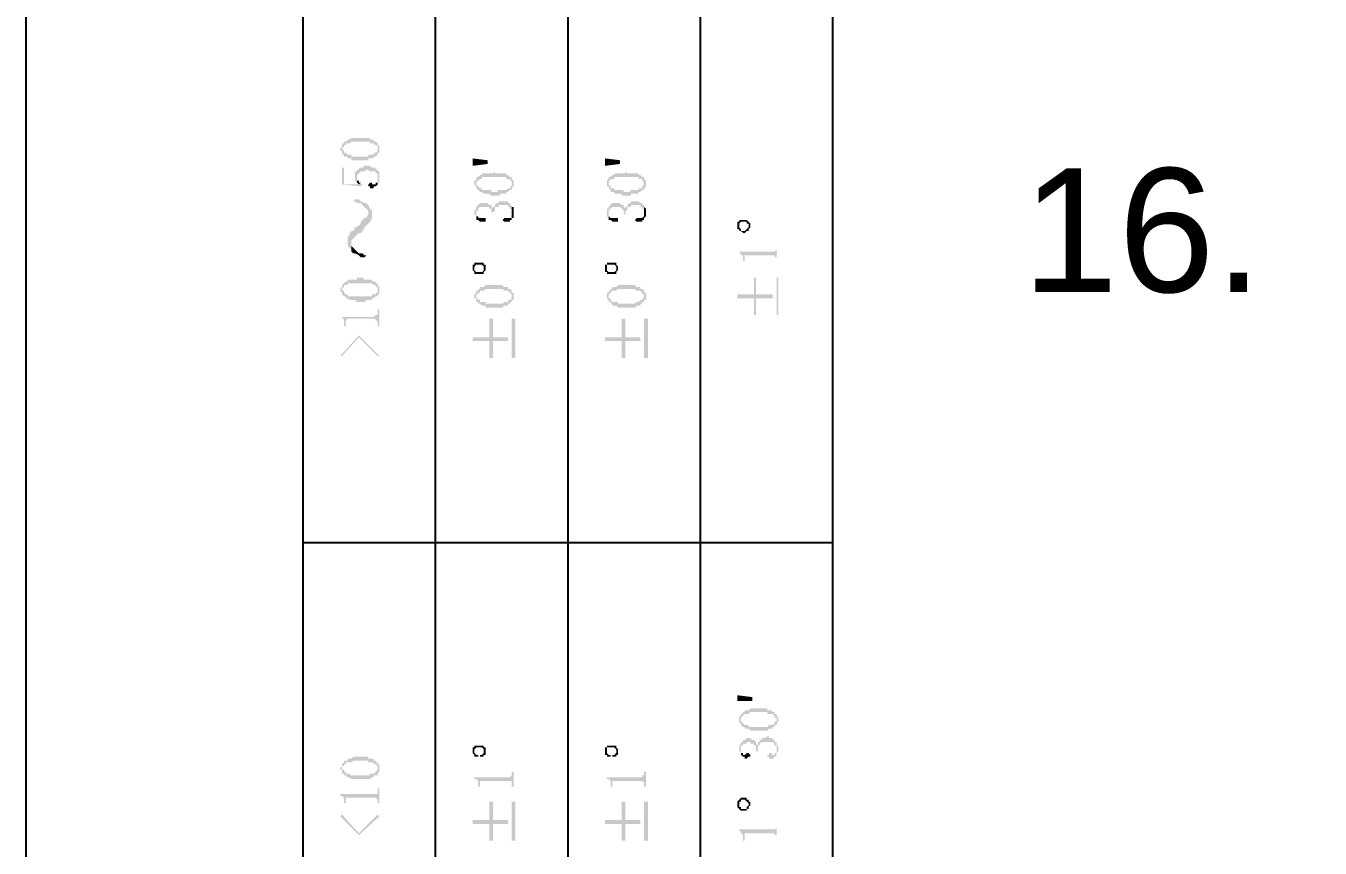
# Model space of a CAD drawing. Header units: millimetres. Extents: x 7018 to 13530, y 4187 to 5692.
# Drawn here: x 8881.97 to 8913.3, y 5631.34 to 5651.24 of the extents above; entities that cross this region are included whole.
import ezdxf

# ---------------------------------------------------------------- set-up
doc = ezdxf.new("R2010")
doc.units = ezdxf.units.MM
doc.styles.get("Standard").update_dxf_attribs({"font": 'arial.ttf'})

msp = doc.modelspace()

# ---------------------------------------------------------------- hatches: boundary and pattern name
at = {"transparency": 33554559}
for points in [[(8889.578, 5648.262), (8889.578, 5648.217), (8889.623, 5648.217), (8889.623, 5648.171), (8889.623, 5648.126), (8889.623, 5648.262), (8889.623, 5648.307), (8889.668, 5648.307), (8889.668, 5648.352), (8889.713, 5648.352), (8889.713, 5648.397), (8889.804, 5648.397), (8889.849, 5648.442), (8890.3, 5648.442), (8890.3, 5648.397), (8890.39, 5648.397), (8890.436, 5648.352), (8890.481, 5648.352), (8890.481, 5648.307), (8890.481, 5648.262), (8890.481, 5648.397), (8890.481, 5648.397), (8890.436, 5648.442), (8890.39, 5648.442), (8890.39, 5648.487), (8890.3, 5648.487), (8890.3, 5648.533), (8889.849, 5648.533), (8889.804, 5648.487), (8889.759, 5648.487), (8889.713, 5648.442), (8889.668, 5648.442), (8889.668, 5648.397), (8889.623, 5648.397), (8889.623, 5648.352), (8889.623, 5648.307), (8889.578, 5648.307)], [(8889.623, 5648.126), (8889.668, 5648.126), (8889.668, 5648.081), (8889.759, 5648.081), (8889.759, 5648.036), (8889.849, 5648.036), (8889.849, 5647.991), (8890.255, 5647.991), (8890.255, 5648.036), (8890.39, 5648.036), (8890.39, 5648.081), (8890.436, 5648.081), (8890.481, 5648.126), (8890.481, 5648.171), (8890.526, 5648.171), (8890.526, 5648.217), (8890.526, 5648.262), (8890.526, 5648.307), (8890.526, 5648.352), (8890.481, 5648.352), (8890.481, 5648.397), (8890.481, 5648.262), (8890.481, 5648.217), (8890.481, 5648.217), (8890.436, 5648.171), (8890.39, 5648.171), (8890.39, 5648.126), (8890.255, 5648.126), (8890.255, 5648.081), (8889.849, 5648.081), (8889.849, 5648.126), (8889.759, 5648.126), (8889.713, 5648.171), (8889.668, 5648.171), (8889.668, 5648.217), (8889.668, 5648.217), (8889.623, 5648.262), (8889.623, 5648.262)], [(8892.782, 5648.036), (8893.144, 5647.991), (8893.144, 5647.901), (8892.782, 5647.856)], [(8895.987, 5648.036), (8896.348, 5647.991), (8896.348, 5647.901), (8895.987, 5647.856)], [(8889.623, 5647.81), (8889.623, 5647.404), (8890.075, 5647.359), (8890.12, 5647.404), (8890.075, 5647.404), (8890.075, 5647.449), (8890.029, 5647.404), (8889.668, 5647.404), (8889.668, 5647.81)], [(8889.939, 5647.63), (8889.939, 5647.54), (8889.939, 5647.494), (8889.939, 5647.494), (8889.984, 5647.449), (8889.984, 5647.585), (8889.984, 5647.63), (8889.984, 5647.63), (8890.029, 5647.675), (8890.029, 5647.675), (8890.075, 5647.72), (8890.165, 5647.72), (8890.21, 5647.765), (8890.255, 5647.765), (8890.3, 5647.72), (8890.436, 5647.72), (8890.436, 5647.675), (8890.481, 5647.675), (8890.481, 5647.63), (8890.481, 5647.585), (8890.481, 5647.449), (8890.526, 5647.449), (8890.526, 5647.494), (8890.526, 5647.585), (8890.526, 5647.63), (8890.526, 5647.72), (8890.481, 5647.72), (8890.481, 5647.765), (8890.436, 5647.765), (8890.436, 5647.81), (8890.345, 5647.81), (8890.3, 5647.856), (8890.165, 5647.856), (8890.12, 5647.81), (8890.029, 5647.81), (8890.029, 5647.765), (8889.984, 5647.765), (8889.984, 5647.72), (8889.939, 5647.72), (8889.939, 5647.675)], [(8892.828, 5647.404), (8892.828, 5647.404), (8892.873, 5647.359), (8892.873, 5647.314), (8892.873, 5647.449), (8892.873, 5647.449), (8892.918, 5647.494), (8892.918, 5647.494), (8892.963, 5647.54), (8893.008, 5647.54), (8893.008, 5647.585), (8893.595, 5647.585), (8893.595, 5647.54), (8893.685, 5647.54), (8893.685, 5647.494), (8893.73, 5647.494), (8893.73, 5647.449), (8893.73, 5647.404), (8893.73, 5647.585), (8893.685, 5647.585), (8893.64, 5647.63), (8893.595, 5647.63), (8893.595, 5647.675), (8893.324, 5647.675), (8893.324, 5647.72), (8893.324, 5647.72), (8893.279, 5647.675), (8893.008, 5647.675), (8893.008, 5647.63), (8892.963, 5647.63), (8892.918, 5647.585), (8892.873, 5647.585), (8892.873, 5647.54), (8892.873, 5647.494), (8892.828, 5647.494), (8892.828, 5647.449)], [(8896.032, 5647.404), (8896.032, 5647.359), (8896.077, 5647.359), (8896.077, 5647.314), (8896.077, 5647.449), (8896.077, 5647.494), (8896.122, 5647.494), (8896.122, 5647.54), (8896.213, 5647.54), (8896.213, 5647.585), (8896.799, 5647.585), (8896.799, 5647.54), (8896.889, 5647.54), (8896.889, 5647.494), (8896.889, 5647.494), (8896.935, 5647.449), (8896.935, 5647.404), (8896.935, 5647.585), (8896.889, 5647.585), (8896.844, 5647.63), (8896.799, 5647.63), (8896.799, 5647.675), (8896.528, 5647.675), (8896.483, 5647.72), (8896.483, 5647.675), (8896.213, 5647.675), (8896.213, 5647.63), (8896.167, 5647.63), (8896.122, 5647.585), (8896.077, 5647.585), (8896.077, 5647.54), (8896.077, 5647.54), (8896.032, 5647.494), (8896.032, 5647.449)], [(8889.984, 5647.449), (8889.984, 5647.449), (8890.029, 5647.404), (8890.029, 5647.404), (8890.075, 5647.449), (8890.029, 5647.449), (8890.029, 5647.494), (8889.984, 5647.494), (8889.984, 5647.54), (8889.984, 5647.585)], [(8890.255, 5647.404), (8890.255, 5647.359), (8890.3, 5647.359), (8890.3, 5647.314), (8890.39, 5647.314), (8890.39, 5647.359), (8890.436, 5647.359), (8890.481, 5647.404), (8890.481, 5647.585), (8890.481, 5647.494), (8890.481, 5647.449), (8890.436, 5647.449), (8890.436, 5647.404), (8890.345, 5647.404), (8890.345, 5647.449), (8890.3, 5647.449)], [(8892.873, 5647.314), (8892.918, 5647.269), (8892.918, 5647.269), (8892.963, 5647.224), (8893.008, 5647.224), (8893.053, 5647.179), (8893.189, 5647.179), (8893.234, 5647.133), (8893.414, 5647.133), (8893.459, 5647.179), (8893.595, 5647.179), (8893.595, 5647.224), (8893.64, 5647.224), (8893.685, 5647.269), (8893.73, 5647.269), (8893.73, 5647.314), (8893.73, 5647.314), (8893.775, 5647.359), (8893.775, 5647.404), (8893.775, 5647.449), (8893.775, 5647.494), (8893.775, 5647.494), (8893.73, 5647.54), (8893.73, 5647.404), (8893.73, 5647.359), (8893.685, 5647.359), (8893.685, 5647.314), (8893.64, 5647.314), (8893.595, 5647.269), (8893.414, 5647.269), (8893.369, 5647.224), (8893.234, 5647.224), (8893.234, 5647.269), (8893.008, 5647.269), (8893.008, 5647.314), (8892.963, 5647.314), (8892.918, 5647.359), (8892.918, 5647.359), (8892.873, 5647.404), (8892.873, 5647.404)], [(8896.077, 5647.314), (8896.122, 5647.269), (8896.122, 5647.224), (8896.213, 5647.224), (8896.213, 5647.179), (8896.393, 5647.179), (8896.393, 5647.133), (8896.619, 5647.133), (8896.619, 5647.179), (8896.799, 5647.179), (8896.799, 5647.224), (8896.844, 5647.224), (8896.889, 5647.269), (8896.935, 5647.269), (8896.935, 5647.314), (8896.935, 5647.314), (8896.98, 5647.359), (8896.98, 5647.404), (8896.98, 5647.449), (8896.98, 5647.494), (8896.98, 5647.494), (8896.935, 5647.54), (8896.935, 5647.404), (8896.935, 5647.404), (8896.889, 5647.359), (8896.889, 5647.314), (8896.799, 5647.314), (8896.799, 5647.269), (8896.619, 5647.269), (8896.574, 5647.224), (8896.438, 5647.224), (8896.438, 5647.269), (8896.213, 5647.269), (8896.213, 5647.314), (8896.122, 5647.314), (8896.122, 5647.359), (8896.122, 5647.359), (8896.077, 5647.404), (8896.077, 5647.404)], [(8889.894, 5646.998), (8889.939, 5646.998), (8889.984, 5646.953), (8890.075, 5646.953), (8890.12, 5646.908), (8890.165, 5646.863), (8890.165, 5646.863), (8890.21, 5646.817), (8890.255, 5646.772), (8890.255, 5646.456), (8890.255, 5646.456), (8890.3, 5646.502), (8890.345, 5646.592), (8890.345, 5646.772), (8890.3, 5646.817), (8890.255, 5646.908), (8890.255, 5646.908), (8890.21, 5646.953), (8890.165, 5646.953), (8890.075, 5646.998), (8890.029, 5647.043), (8889.939, 5647.043)], [(8892.828, 5646.727), (8892.828, 5646.682), (8892.828, 5646.682), (8892.873, 5646.637), (8892.873, 5646.592), (8892.873, 5646.727), (8892.873, 5646.772), (8892.918, 5646.772), (8892.918, 5646.817), (8892.918, 5646.817), (8892.963, 5646.863), (8893.189, 5646.863), (8893.189, 5646.817), (8893.234, 5646.817), (8893.234, 5646.772), (8893.234, 5646.727), (8893.279, 5646.727), (8893.279, 5646.682), (8893.279, 5646.727), (8893.324, 5646.772), (8893.324, 5646.817), (8893.324, 5646.863), (8893.414, 5646.863), (8893.414, 5646.908), (8893.64, 5646.908), (8893.64, 5646.863), (8893.685, 5646.863), (8893.685, 5646.817), (8893.73, 5646.817), (8893.73, 5646.772), (8893.73, 5646.727), (8893.73, 5646.908), (8893.685, 5646.908), (8893.685, 5646.953), (8893.64, 5646.953), (8893.64, 5646.998), (8893.414, 5646.998), (8893.414, 5646.953), (8893.369, 5646.953), (8893.324, 5646.908), (8893.324, 5646.863), (8893.279, 5646.863), (8893.279, 5646.817), (8893.279, 5646.817), (8893.234, 5646.863), (8893.234, 5646.908), (8893.189, 5646.908), (8893.144, 5646.953), (8892.963, 5646.953), (8892.918, 5646.908), (8892.918, 5646.908), (8892.873, 5646.863), (8892.873, 5646.817), (8892.873, 5646.817), (8892.828, 5646.772), (8892.828, 5646.772)], [(8896.032, 5646.727), (8896.032, 5646.682), (8896.032, 5646.637), (8896.077, 5646.592), (8896.077, 5646.727), (8896.077, 5646.772), (8896.077, 5646.772), (8896.122, 5646.817), (8896.122, 5646.817), (8896.167, 5646.863), (8896.348, 5646.863), (8896.393, 5646.817), (8896.393, 5646.817), (8896.438, 5646.772), (8896.438, 5646.727), (8896.438, 5646.682), (8896.483, 5646.682), (8896.483, 5646.772), (8896.528, 5646.772), (8896.528, 5646.817), (8896.528, 5646.863), (8896.619, 5646.863), (8896.619, 5646.908), (8896.844, 5646.908), (8896.844, 5646.863), (8896.889, 5646.863), (8896.889, 5646.817), (8896.935, 5646.817), (8896.935, 5646.772), (8896.935, 5646.727), (8896.935, 5646.908), (8896.889, 5646.908), (8896.889, 5646.953), (8896.844, 5646.953), (8896.799, 5646.998), (8896.619, 5646.998), (8896.619, 5646.953), (8896.574, 5646.953), (8896.528, 5646.908), (8896.528, 5646.863), (8896.483, 5646.863), (8896.483, 5646.817), (8896.483, 5646.817), (8896.438, 5646.863), (8896.438, 5646.908), (8896.393, 5646.908), (8896.348, 5646.953), (8896.167, 5646.953), (8896.122, 5646.908), (8896.122, 5646.908), (8896.077, 5646.863), (8896.077, 5646.817), (8896.032, 5646.817), (8896.032, 5646.772), (8896.032, 5646.772)], [(8889.759, 5646.005), (8889.759, 5645.915), (8889.804, 5645.87), (8889.849, 5645.825), (8889.849, 5646.05), (8889.894, 5646.095), (8889.939, 5646.141), (8889.984, 5646.186), (8890.029, 5646.231), (8890.075, 5646.231), (8890.12, 5646.276), (8890.165, 5646.366), (8890.165, 5646.366), (8890.21, 5646.411), (8890.255, 5646.456), (8890.255, 5646.727), (8890.255, 5646.682), (8890.21, 5646.592), (8890.165, 5646.592), (8890.12, 5646.547), (8890.075, 5646.502), (8890.075, 5646.456), (8890.029, 5646.411), (8889.939, 5646.366), (8889.939, 5646.366), (8889.894, 5646.276), (8889.849, 5646.276), (8889.804, 5646.231), (8889.804, 5646.186), (8889.759, 5646.141), (8889.759, 5646.095)], [(8892.873, 5646.592), (8892.873, 5646.547), (8892.918, 5646.547), (8892.963, 5646.502), (8893.098, 5646.502), (8893.098, 5646.547), (8893.098, 5646.592), (8892.918, 5646.592), (8892.918, 5646.637), (8892.873, 5646.637), (8892.873, 5646.727)], [(8893.505, 5646.547), (8893.505, 5646.547), (8893.55, 5646.502), (8893.685, 5646.502), (8893.685, 5646.547), (8893.73, 5646.547), (8893.73, 5646.592), (8893.775, 5646.592), (8893.775, 5646.682), (8893.775, 5646.727), (8893.775, 5646.772), (8893.775, 5646.863), (8893.73, 5646.863), (8893.73, 5646.682), (8893.73, 5646.637), (8893.73, 5646.592), (8893.55, 5646.592)], [(8896.077, 5646.592), (8896.077, 5646.547), (8896.122, 5646.547), (8896.167, 5646.502), (8896.303, 5646.502), (8896.303, 5646.547), (8896.303, 5646.592), (8896.122, 5646.592), (8896.077, 5646.637), (8896.077, 5646.727)], [(8896.709, 5646.547), (8896.709, 5646.547), (8896.754, 5646.502), (8896.889, 5646.502), (8896.889, 5646.547), (8896.935, 5646.547), (8896.935, 5646.592), (8896.935, 5646.592), (8896.98, 5646.637), (8896.98, 5646.682), (8896.98, 5646.727), (8896.98, 5646.772), (8896.98, 5646.817), (8896.935, 5646.863), (8896.935, 5646.682), (8896.935, 5646.637), (8896.935, 5646.637), (8896.889, 5646.592), (8896.754, 5646.592)], [(8899.191, 5646.411), (8899.191, 5646.366), (8899.191, 5646.321), (8899.236, 5646.321), (8899.236, 5646.411), (8899.236, 5646.456), (8899.236, 5646.456), (8899.281, 5646.502), (8899.417, 5646.502), (8899.417, 5646.456), (8899.462, 5646.456), (8899.462, 5646.276), (8899.462, 5646.321), (8899.462, 5646.321), (8899.507, 5646.366), (8899.507, 5646.411), (8899.507, 5646.456), (8899.462, 5646.502), (8899.462, 5646.502), (8899.417, 5646.547), (8899.236, 5646.547), (8899.236, 5646.502), (8899.191, 5646.502), (8899.191, 5646.456), (8899.191, 5646.456)], [(8899.236, 5646.321), (8899.236, 5646.276), (8899.281, 5646.276), (8899.327, 5646.231), (8899.372, 5646.231), (8899.417, 5646.276), (8899.462, 5646.276), (8899.462, 5646.411), (8899.462, 5646.366), (8899.462, 5646.366), (8899.417, 5646.321), (8899.417, 5646.321), (8899.372, 5646.276), (8899.281, 5646.276), (8899.281, 5646.321), (8899.281, 5646.321), (8899.236, 5646.366), (8899.236, 5646.411), (8899.236, 5646.411)], [(8889.849, 5645.825), (8889.849, 5645.779), (8889.894, 5645.734), (8889.939, 5645.734), (8890.029, 5645.689), (8890.075, 5645.644), (8890.165, 5645.644), (8890.21, 5645.689), (8890.165, 5645.689), (8890.12, 5645.734), (8890.029, 5645.734), (8889.984, 5645.779), (8889.939, 5645.825), (8889.939, 5645.825), (8889.894, 5645.87), (8889.849, 5645.915), (8889.849, 5645.96)], [(8899.236, 5645.779), (8899.236, 5645.734), (8899.281, 5645.734), (8899.281, 5645.689), (8899.327, 5645.689), (8899.327, 5645.599), (8899.327, 5645.554), (8899.372, 5645.554), (8899.372, 5645.644), (8899.372, 5645.689), (8900.094, 5645.689), (8900.094, 5645.644), (8900.139, 5645.644), (8900.139, 5645.599), (8900.139, 5645.554), (8900.139, 5645.915), (8900.139, 5645.87), (8900.139, 5645.825), (8900.094, 5645.779), (8900.049, 5645.779)], [(8892.782, 5645.373), (8892.782, 5645.328), (8892.782, 5645.328), (8892.828, 5645.283), (8892.828, 5645.418), (8892.828, 5645.418), (8892.873, 5645.464), (8893.008, 5645.464), (8893.053, 5645.418), (8893.053, 5645.283), (8893.053, 5645.283), (8893.098, 5645.328), (8893.098, 5645.373), (8893.098, 5645.418), (8893.098, 5645.464), (8893.053, 5645.464), (8893.053, 5645.509), (8892.828, 5645.509), (8892.828, 5645.464), (8892.782, 5645.464), (8892.782, 5645.418), (8892.782, 5645.418)], [(8895.987, 5645.373), (8895.987, 5645.328), (8895.987, 5645.283), (8896.032, 5645.283), (8896.032, 5645.418), (8896.032, 5645.464), (8896.213, 5645.464), (8896.258, 5645.418), (8896.258, 5645.283), (8896.258, 5645.283), (8896.303, 5645.328), (8896.303, 5645.373), (8896.303, 5645.418), (8896.303, 5645.418), (8896.258, 5645.464), (8896.258, 5645.509), (8896.032, 5645.509), (8896.032, 5645.464), (8895.987, 5645.464), (8895.987, 5645.418), (8895.987, 5645.418)], [(8889.578, 5644.877), (8889.578, 5644.832), (8889.578, 5644.832), (8889.623, 5644.787), (8889.623, 5644.741), (8889.623, 5644.877), (8889.623, 5644.877), (8889.668, 5644.922), (8889.668, 5644.967), (8889.759, 5644.967), (8889.759, 5645.012), (8890.345, 5645.012), (8890.39, 5644.967), (8890.436, 5644.967), (8890.436, 5644.922), (8890.481, 5644.922), (8890.481, 5644.877), (8890.481, 5645.012), (8890.436, 5645.012), (8890.436, 5645.057), (8890.345, 5645.057), (8890.345, 5645.102), (8890.165, 5645.102), (8890.12, 5645.148), (8889.984, 5645.148), (8889.984, 5645.102), (8889.759, 5645.102), (8889.759, 5645.057), (8889.713, 5645.057), (8889.668, 5645.012), (8889.668, 5645.012), (8889.623, 5644.967), (8889.623, 5644.922), (8889.623, 5644.922)], [(8892.828, 5645.283), (8892.828, 5645.238), (8893.053, 5645.238), (8893.053, 5645.373), (8893.053, 5645.328), (8893.053, 5645.328), (8893.008, 5645.283), (8892.873, 5645.283), (8892.828, 5645.328), (8892.828, 5645.373), (8892.828, 5645.373)], [(8896.032, 5645.283), (8896.032, 5645.238), (8896.258, 5645.238), (8896.258, 5645.373), (8896.258, 5645.328), (8896.258, 5645.328), (8896.213, 5645.283), (8896.077, 5645.283), (8896.032, 5645.328), (8896.032, 5645.373), (8896.032, 5645.373)], [(8899.191, 5644.741), (8899.191, 5644.651), (8899.597, 5644.651), (8899.597, 5644.245), (8899.643, 5644.245), (8899.643, 5644.651), (8900.049, 5644.651), (8900.049, 5644.741), (8899.643, 5644.741), (8899.643, 5645.148), (8899.597, 5645.148), (8899.597, 5644.741)], [(8900.184, 5644.245), (8900.184, 5645.148), (8900.139, 5645.148), (8900.139, 5644.245)], [(8889.623, 5644.741), (8889.668, 5644.696), (8889.713, 5644.696), (8889.713, 5644.651), (8889.759, 5644.651), (8889.804, 5644.606), (8889.939, 5644.606), (8889.984, 5644.561), (8890.165, 5644.561), (8890.21, 5644.606), (8890.345, 5644.606), (8890.345, 5644.651), (8890.39, 5644.651), (8890.436, 5644.696), (8890.481, 5644.696), (8890.481, 5644.741), (8890.526, 5644.741), (8890.526, 5644.787), (8890.526, 5644.877), (8890.526, 5644.922), (8890.526, 5644.922), (8890.481, 5644.967), (8890.481, 5644.832), (8890.481, 5644.787), (8890.436, 5644.787), (8890.436, 5644.741), (8890.345, 5644.741), (8890.345, 5644.696), (8889.759, 5644.696), (8889.759, 5644.741), (8889.713, 5644.741), (8889.668, 5644.787), (8889.668, 5644.832), (8889.623, 5644.832), (8889.623, 5644.877)], [(8892.828, 5644.696), (8892.828, 5644.651), (8892.873, 5644.651), (8892.873, 5644.606), (8892.873, 5644.561), (8892.873, 5644.696), (8892.873, 5644.741), (8892.918, 5644.741), (8892.918, 5644.787), (8892.963, 5644.787), (8892.963, 5644.832), (8893.053, 5644.832), (8893.098, 5644.877), (8893.505, 5644.877), (8893.55, 5644.832), (8893.64, 5644.832), (8893.685, 5644.787), (8893.685, 5644.787), (8893.73, 5644.741), (8893.73, 5644.696), (8893.73, 5644.832), (8893.73, 5644.832), (8893.685, 5644.877), (8893.64, 5644.877), (8893.64, 5644.922), (8893.55, 5644.922), (8893.505, 5644.967), (8893.098, 5644.967), (8893.053, 5644.922), (8892.963, 5644.922), (8892.963, 5644.877), (8892.918, 5644.877), (8892.918, 5644.832), (8892.873, 5644.832), (8892.873, 5644.787), (8892.873, 5644.787), (8892.828, 5644.741), (8892.828, 5644.741)], [(8892.873, 5644.561), (8892.918, 5644.561), (8892.918, 5644.516), (8892.963, 5644.516), (8893.008, 5644.471), (8893.098, 5644.471), (8893.098, 5644.425), (8893.505, 5644.425), (8893.55, 5644.471), (8893.64, 5644.471), (8893.64, 5644.516), (8893.685, 5644.516), (8893.685, 5644.561), (8893.73, 5644.561), (8893.73, 5644.606), (8893.775, 5644.606), (8893.775, 5644.651), (8893.775, 5644.696), (8893.775, 5644.741), (8893.775, 5644.787), (8893.73, 5644.787), (8893.73, 5644.832), (8893.73, 5644.696), (8893.73, 5644.651), (8893.73, 5644.651), (8893.685, 5644.606), (8893.64, 5644.606), (8893.64, 5644.561), (8893.55, 5644.561), (8893.505, 5644.516), (8893.098, 5644.516), (8893.098, 5644.561), (8892.963, 5644.561), (8892.963, 5644.606), (8892.918, 5644.606), (8892.918, 5644.651), (8892.873, 5644.651), (8892.873, 5644.696), (8892.873, 5644.696)], [(8896.032, 5644.696), (8896.032, 5644.651), (8896.032, 5644.651), (8896.077, 5644.606), (8896.077, 5644.561), (8896.077, 5644.696), (8896.077, 5644.741), (8896.077, 5644.741), (8896.122, 5644.787), (8896.122, 5644.787), (8896.167, 5644.832), (8896.258, 5644.832), (8896.303, 5644.877), (8896.709, 5644.877), (8896.754, 5644.832), (8896.844, 5644.832), (8896.889, 5644.787), (8896.889, 5644.741), (8896.935, 5644.741), (8896.935, 5644.696), (8896.935, 5644.832), (8896.935, 5644.832), (8896.889, 5644.877), (8896.844, 5644.877), (8896.844, 5644.922), (8896.754, 5644.922), (8896.709, 5644.967), (8896.303, 5644.967), (8896.258, 5644.922), (8896.167, 5644.922), (8896.167, 5644.877), (8896.122, 5644.877), (8896.122, 5644.832), (8896.077, 5644.832), (8896.077, 5644.787), (8896.032, 5644.787), (8896.032, 5644.741), (8896.032, 5644.741)], [(8896.077, 5644.561), (8896.122, 5644.561), (8896.122, 5644.516), (8896.167, 5644.516), (8896.167, 5644.471), (8896.258, 5644.471), (8896.303, 5644.425), (8896.709, 5644.425), (8896.754, 5644.471), (8896.844, 5644.471), (8896.844, 5644.516), (8896.889, 5644.516), (8896.889, 5644.561), (8896.935, 5644.561), (8896.935, 5644.606), (8896.98, 5644.606), (8896.98, 5644.651), (8896.98, 5644.696), (8896.98, 5644.741), (8896.98, 5644.787), (8896.935, 5644.787), (8896.935, 5644.832), (8896.935, 5644.696), (8896.935, 5644.651), (8896.889, 5644.651), (8896.889, 5644.606), (8896.844, 5644.606), (8896.799, 5644.561), (8896.754, 5644.561), (8896.709, 5644.516), (8896.303, 5644.516), (8896.303, 5644.561), (8896.167, 5644.561), (8896.122, 5644.606), (8896.122, 5644.651), (8896.077, 5644.651), (8896.077, 5644.696), (8896.077, 5644.696)], [(8889.578, 5644.2), (8889.623, 5644.2), (8889.623, 5644.155), (8889.668, 5644.155), (8889.668, 5644.11), (8889.668, 5643.974), (8889.713, 5643.974), (8889.713, 5644.11), (8889.713, 5644.11), (8889.759, 5644.155), (8890.436, 5644.155), (8890.436, 5644.11), (8890.481, 5644.11), (8890.481, 5643.974), (8890.526, 5643.974), (8890.526, 5644.38), (8890.481, 5644.38), (8890.481, 5644.29), (8890.481, 5644.245), (8890.436, 5644.245), (8890.39, 5644.2)], [(8892.782, 5643.703), (8892.782, 5643.613), (8893.189, 5643.613), (8893.189, 5643.207), (8893.279, 5643.207), (8893.279, 5643.613), (8893.64, 5643.613), (8893.64, 5643.703), (8893.279, 5643.703), (8893.279, 5644.155), (8893.189, 5644.155), (8893.189, 5643.703)], [(8893.82, 5643.207), (8893.82, 5644.155), (8893.73, 5644.155), (8893.73, 5643.207)], [(8895.987, 5643.703), (8895.987, 5643.613), (8896.393, 5643.613), (8896.393, 5643.207), (8896.483, 5643.207), (8896.483, 5643.613), (8896.844, 5643.613), (8896.844, 5643.703), (8896.483, 5643.703), (8896.483, 5644.155), (8896.393, 5644.155), (8896.393, 5643.703)], [(8897.025, 5643.207), (8897.025, 5644.155), (8896.935, 5644.155), (8896.935, 5643.207)], [(8889.578, 5643.252), (8889.623, 5643.252), (8890.029, 5643.703), (8890.481, 5643.252), (8890.526, 5643.252), (8890.029, 5643.749)], [(8899.191, 5635.038), (8899.552, 5634.993), (8899.552, 5634.903), (8899.191, 5634.903)], [(8899.236, 5634.451), (8899.236, 5634.406), (8899.236, 5634.361), (8899.281, 5634.361), (8899.281, 5634.316), (8899.281, 5634.451), (8899.281, 5634.496), (8899.281, 5634.496), (8899.327, 5634.542), (8899.327, 5634.542), (8899.372, 5634.587), (8899.462, 5634.587), (8899.507, 5634.632), (8899.913, 5634.632), (8899.913, 5634.587), (8900.049, 5634.587), (8900.094, 5634.542), (8900.094, 5634.496), (8900.139, 5634.496), (8900.139, 5634.451), (8900.139, 5634.587), (8900.094, 5634.587), (8900.094, 5634.632), (8900.049, 5634.632), (8900.004, 5634.677), (8899.913, 5634.677), (8899.913, 5634.722), (8899.507, 5634.722), (8899.462, 5634.677), (8899.372, 5634.677), (8899.372, 5634.632), (8899.327, 5634.632), (8899.327, 5634.587), (8899.281, 5634.587), (8899.281, 5634.542), (8899.236, 5634.542), (8899.236, 5634.496), (8899.236, 5634.496)], [(8899.281, 5634.316), (8899.281, 5634.316), (8899.327, 5634.271), (8899.372, 5634.271), (8899.372, 5634.226), (8899.462, 5634.226), (8899.507, 5634.18), (8899.913, 5634.18), (8899.958, 5634.226), (8900.049, 5634.226), (8900.049, 5634.271), (8900.094, 5634.271), (8900.094, 5634.316), (8900.139, 5634.316), (8900.139, 5634.361), (8900.139, 5634.361), (8900.184, 5634.406), (8900.184, 5634.451), (8900.184, 5634.496), (8900.184, 5634.496), (8900.139, 5634.542), (8900.139, 5634.587), (8900.139, 5634.451), (8900.139, 5634.406), (8900.094, 5634.406), (8900.094, 5634.361), (8900.094, 5634.361), (8900.049, 5634.316), (8899.958, 5634.316), (8899.913, 5634.271), (8899.462, 5634.271), (8899.462, 5634.316), (8899.372, 5634.316), (8899.327, 5634.361), (8899.327, 5634.361), (8899.281, 5634.406), (8899.281, 5634.451), (8899.281, 5634.451)], [(8899.236, 5633.774), (8899.236, 5633.729), (8899.236, 5633.684), (8899.236, 5633.684), (8899.281, 5633.639), (8899.281, 5633.729), (8899.281, 5633.774), (8899.281, 5633.819), (8899.327, 5633.819), (8899.327, 5633.865), (8899.417, 5633.865), (8899.417, 5633.91), (8899.507, 5633.91), (8899.507, 5633.865), (8899.597, 5633.865), (8899.597, 5633.819), (8899.643, 5633.819), (8899.643, 5633.729), (8899.643, 5633.684), (8899.688, 5633.684), (8899.688, 5633.729), (8899.688, 5633.819), (8899.733, 5633.819), (8899.733, 5633.865), (8899.733, 5633.865), (8899.778, 5633.91), (8900.049, 5633.91), (8900.094, 5633.865), (8900.094, 5633.819), (8900.139, 5633.819), (8900.139, 5633.774), (8900.139, 5633.729), (8900.139, 5633.91), (8900.094, 5633.91), (8900.094, 5633.955), (8900.049, 5633.955), (8900.049, 5634), (8899.958, 5634), (8899.958, 5634.045), (8899.913, 5634.045), (8899.868, 5634), (8899.778, 5634), (8899.778, 5633.955), (8899.733, 5633.955), (8899.733, 5633.91), (8899.688, 5633.91), (8899.688, 5633.865), (8899.688, 5633.819), (8899.643, 5633.865), (8899.643, 5633.91), (8899.643, 5633.91), (8899.597, 5633.955), (8899.552, 5633.955), (8899.507, 5634), (8899.417, 5634), (8899.372, 5633.955), (8899.327, 5633.955), (8899.327, 5633.91), (8899.281, 5633.91), (8899.281, 5633.865), (8899.281, 5633.865), (8899.236, 5633.819)], [(8899.913, 5633.549), (8899.958, 5633.549), (8899.958, 5633.504), (8900.049, 5633.504), (8900.094, 5633.549), (8900.094, 5633.549), (8900.139, 5633.594), (8900.139, 5633.639), (8900.139, 5633.639), (8900.184, 5633.684), (8900.184, 5633.729), (8900.184, 5633.774), (8900.184, 5633.819), (8900.139, 5633.819), (8900.139, 5633.91), (8900.139, 5633.729), (8900.139, 5633.684), (8900.139, 5633.639), (8900.094, 5633.639), (8900.094, 5633.594), (8900.049, 5633.594), (8900.004, 5633.639), (8899.958, 5633.639), (8899.958, 5633.594), (8899.913, 5633.594)], [(8889.578, 5633.278), (8889.578, 5633.233), (8889.623, 5633.233), (8889.623, 5633.188), (8889.623, 5633.142), (8889.623, 5633.278), (8889.623, 5633.323), (8889.668, 5633.323), (8889.668, 5633.368), (8889.713, 5633.368), (8889.713, 5633.413), (8889.849, 5633.413), (8889.894, 5633.458), (8890.255, 5633.458), (8890.255, 5633.413), (8890.39, 5633.413), (8890.39, 5633.368), (8890.436, 5633.368), (8890.481, 5633.323), (8890.481, 5633.278), (8890.481, 5633.413), (8890.436, 5633.413), (8890.436, 5633.458), (8890.39, 5633.458), (8890.39, 5633.504), (8890.255, 5633.504), (8890.255, 5633.549), (8889.894, 5633.549), (8889.849, 5633.504), (8889.759, 5633.504), (8889.759, 5633.458), (8889.668, 5633.458), (8889.668, 5633.413), (8889.668, 5633.413), (8889.623, 5633.368), (8889.623, 5633.323), (8889.623, 5633.323)], [(8892.782, 5633.684), (8892.782, 5633.639), (8892.782, 5633.639), (8892.828, 5633.594), (8892.828, 5633.729), (8892.828, 5633.729), (8892.873, 5633.774), (8893.008, 5633.774), (8893.053, 5633.729), (8893.053, 5633.594), (8893.098, 5633.594), (8893.098, 5633.684), (8893.098, 5633.729), (8893.098, 5633.774), (8893.053, 5633.774), (8893.053, 5633.819), (8892.828, 5633.819), (8892.828, 5633.774), (8892.782, 5633.774), (8892.782, 5633.729), (8892.782, 5633.729)], [(8892.828, 5633.594), (8892.828, 5633.549), (8893.053, 5633.549), (8893.053, 5633.684), (8893.053, 5633.639), (8893.053, 5633.639), (8893.008, 5633.594), (8892.963, 5633.594), (8892.963, 5633.549), (8892.918, 5633.549), (8892.918, 5633.594), (8892.873, 5633.594), (8892.828, 5633.639), (8892.828, 5633.684), (8892.828, 5633.684)], [(8895.987, 5633.684), (8895.987, 5633.639), (8895.987, 5633.594), (8896.032, 5633.594), (8896.032, 5633.729), (8896.032, 5633.774), (8896.213, 5633.774), (8896.258, 5633.729), (8896.258, 5633.594), (8896.303, 5633.594), (8896.303, 5633.684), (8896.303, 5633.729), (8896.303, 5633.729), (8896.258, 5633.774), (8896.258, 5633.819), (8896.032, 5633.819), (8896.032, 5633.774), (8895.987, 5633.774), (8895.987, 5633.729), (8895.987, 5633.729)], [(8896.032, 5633.594), (8896.032, 5633.549), (8896.258, 5633.549), (8896.258, 5633.684), (8896.258, 5633.639), (8896.258, 5633.639), (8896.213, 5633.594), (8896.167, 5633.594), (8896.167, 5633.549), (8896.122, 5633.549), (8896.122, 5633.594), (8896.077, 5633.594), (8896.032, 5633.639), (8896.032, 5633.684), (8896.032, 5633.684)], [(8899.281, 5633.639), (8899.281, 5633.594), (8899.281, 5633.594), (8899.327, 5633.549), (8899.372, 5633.549), (8899.372, 5633.504), (8899.417, 5633.504), (8899.462, 5633.549), (8899.507, 5633.549), (8899.507, 5633.594), (8899.507, 5633.594), (8899.462, 5633.639), (8899.417, 5633.639), (8899.372, 5633.594), (8899.327, 5633.594), (8899.327, 5633.639), (8899.281, 5633.639), (8899.281, 5633.684), (8899.281, 5633.729)], [(8889.623, 5633.142), (8889.668, 5633.142), (8889.668, 5633.097), (8889.713, 5633.097), (8889.759, 5633.052), (8889.804, 5633.052), (8889.849, 5633.007), (8890.3, 5633.007), (8890.345, 5633.052), (8890.39, 5633.052), (8890.39, 5633.097), (8890.481, 5633.097), (8890.481, 5633.142), (8890.481, 5633.142), (8890.526, 5633.188), (8890.526, 5633.233), (8890.526, 5633.278), (8890.526, 5633.323), (8890.526, 5633.368), (8890.481, 5633.368), (8890.481, 5633.413), (8890.481, 5633.233), (8890.481, 5633.233), (8890.436, 5633.188), (8890.436, 5633.188), (8890.39, 5633.142), (8890.3, 5633.142), (8890.3, 5633.097), (8889.849, 5633.097), (8889.804, 5633.142), (8889.713, 5633.142), (8889.713, 5633.188), (8889.668, 5633.188), (8889.668, 5633.233), (8889.623, 5633.233), (8889.623, 5633.278)], [(8892.828, 5633.052), (8892.828, 5633.007), (8892.873, 5633.007), (8892.918, 5632.962), (8892.918, 5632.917), (8892.918, 5632.827), (8892.963, 5632.827), (8892.963, 5632.917), (8892.963, 5632.962), (8893.73, 5632.962), (8893.73, 5632.917), (8893.73, 5632.827), (8893.775, 5632.827), (8893.775, 5633.188), (8893.73, 5633.188), (8893.73, 5633.142), (8893.73, 5633.097), (8893.73, 5633.097), (8893.685, 5633.052), (8893.64, 5633.052)], [(8896.032, 5633.052), (8896.032, 5633.007), (8896.077, 5633.007), (8896.122, 5632.962), (8896.122, 5632.917), (8896.122, 5632.827), (8896.167, 5632.827), (8896.167, 5632.917), (8896.167, 5632.962), (8896.889, 5632.962), (8896.935, 5632.917), (8896.935, 5632.827), (8896.98, 5632.827), (8896.98, 5633.188), (8896.935, 5633.188), (8896.935, 5633.142), (8896.935, 5633.097), (8896.889, 5633.097), (8896.889, 5633.052), (8896.844, 5633.052)], [(8889.578, 5632.646), (8889.578, 5632.601), (8889.623, 5632.601), (8889.668, 5632.556), (8889.668, 5632.465), (8889.668, 5632.42), (8889.713, 5632.42), (8889.713, 5632.511), (8889.713, 5632.556), (8890.436, 5632.556), (8890.481, 5632.511), (8890.481, 5632.465), (8890.481, 5632.42), (8890.526, 5632.42), (8890.526, 5632.781), (8890.481, 5632.781), (8890.481, 5632.691), (8890.481, 5632.646), (8890.39, 5632.646)], [(8892.782, 5632.014), (8892.782, 5631.924), (8893.189, 5631.924), (8893.189, 5631.518), (8893.279, 5631.518), (8893.279, 5631.924), (8893.64, 5631.924), (8893.64, 5632.014), (8893.279, 5632.014), (8893.279, 5632.465), (8893.189, 5632.465), (8893.189, 5632.014)], [(8893.82, 5631.518), (8893.82, 5632.465), (8893.73, 5632.465), (8893.73, 5631.518)], [(8895.987, 5632.014), (8895.987, 5631.924), (8896.393, 5631.924), (8896.393, 5631.518), (8896.483, 5631.518), (8896.483, 5631.924), (8896.844, 5631.924), (8896.844, 5632.014), (8896.483, 5632.014), (8896.483, 5632.465), (8896.393, 5632.465), (8896.393, 5632.014)], [(8897.025, 5631.518), (8897.025, 5632.465), (8896.935, 5632.465), (8896.935, 5631.518)], [(8899.191, 5632.42), (8899.191, 5632.375), (8899.191, 5632.33), (8899.191, 5632.33), (8899.236, 5632.285), (8899.236, 5632.465), (8899.281, 5632.465), (8899.281, 5632.511), (8899.372, 5632.511), (8899.417, 5632.465), (8899.417, 5632.465), (8899.462, 5632.42), (8899.462, 5632.285), (8899.462, 5632.33), (8899.462, 5632.33), (8899.507, 5632.375), (8899.507, 5632.42), (8899.507, 5632.465), (8899.462, 5632.465), (8899.462, 5632.511), (8899.417, 5632.511), (8899.417, 5632.556), (8899.281, 5632.556), (8899.236, 5632.511), (8899.236, 5632.511), (8899.191, 5632.465)], [(8899.236, 5632.285), (8899.236, 5632.285), (8899.281, 5632.24), (8899.417, 5632.24), (8899.417, 5632.285), (8899.462, 5632.285), (8899.462, 5632.42), (8899.462, 5632.375), (8899.462, 5632.375), (8899.417, 5632.33), (8899.417, 5632.285), (8899.281, 5632.285), (8899.281, 5632.33), (8899.236, 5632.33), (8899.236, 5632.375), (8899.236, 5632.375)], [(8889.578, 5632.104), (8890.029, 5631.653), (8890.526, 5632.104), (8890.481, 5632.15), (8890.029, 5631.698), (8889.623, 5632.15)], [(8899.236, 5631.788), (8899.236, 5631.743), (8899.281, 5631.743), (8899.281, 5631.698), (8899.281, 5631.698), (8899.327, 5631.653), (8899.327, 5631.518), (8899.372, 5631.518), (8899.372, 5631.653), (8899.372, 5631.698), (8900.094, 5631.698), (8900.094, 5631.653), (8900.139, 5631.653), (8900.139, 5631.518), (8900.139, 5631.924), (8900.139, 5631.834), (8900.139, 5631.834), (8900.094, 5631.788), (8900.049, 5631.788)]]:
    msp.add_hatch(color=256, dxfattribs=at).paths.add_polyline_path(points)

# ---------------------------------------------------------------- linework, layer by layer
msp.add_line((8888.675, 5685.574), (8888.675, 5398.833))
msp.add_lwpolyline([(9301.969, 5394.574), (9301.969, 5691.574), (8881.969, 5691.574), (8881.969, 5394.574)], close=True)
for points in [[(8891.88, 5685.574), (8891.88, 5611.66)], [(8895.084, 5685.574), (8895.084, 5611.66)], [(8898.289, 5685.574), (8898.289, 5611.66)], [(8901.493, 5685.574), (8901.493, 5398.833)], [(8888.675, 5638.739), (8901.493, 5638.739)]]:
    msp.add_lwpolyline(points)

# ---------------------------------------------------------------- texts
at = {"insert": (8908.994, 5646.278), "char_height": 2.9997, "width": 34.34827, "attachment_point": 5}
msp.add_mtext('16.', dxfattribs=at)

doc.saveas('drawing.dxf')
